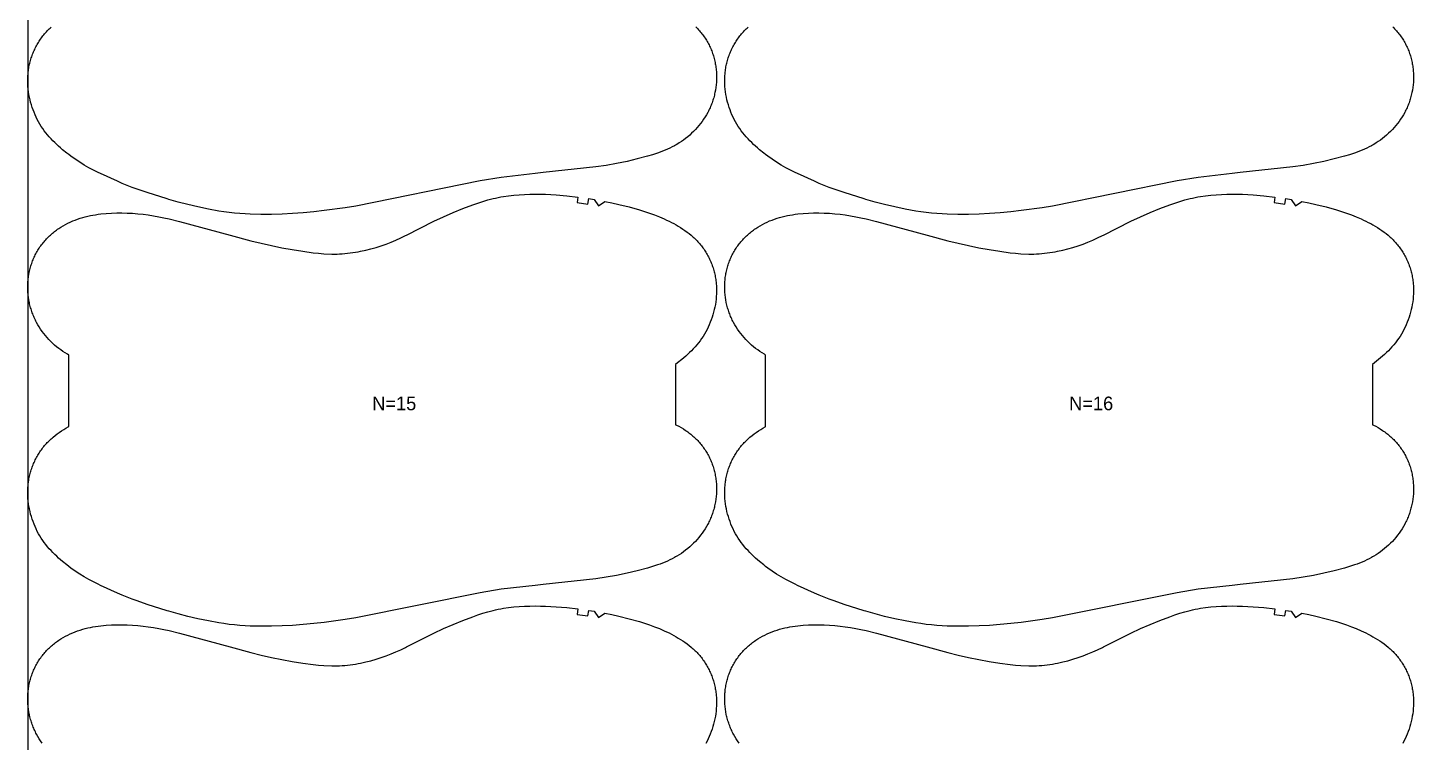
# Model space of a CAD drawing. Header units: inches. Extents: x 0 to 1785, y 0 to 1069.
# Drawn here: x 0 to 509, y 262 to 524 of the extents above; entities that cross this region are included whole.
import ezdxf

# ---------------------------------------------------------------- set-up
doc = ezdxf.new("R2010")
doc.units = ezdxf.units.IN

msp = doc.modelspace()

# ---------------------------------------------------------------- linework, layer by layer
at = {"layer": '1'}
for points in [[(0.5, 0), (1785.3947, 0), (1785.3947, 1068.9509), (0.5, 1068.9509), (0.5, 0)], [(108.9878, 441.1074), (111.8933, 440.9882), (112.8624, 440.9846), (113.8315, 441.0011), (114.8002, 441.0375), (115.7682, 441.0936), (116.735, 441.1689), (117.7003, 441.2631), (118.6636, 441.3757), (119.6247, 441.5066), (120.5831, 441.6551), (121.5385, 441.8211), (122.4906, 442.0039), (124.385, 442.4185), (126.2651, 442.8948), (128.13, 443.429), (129.9785, 444.0178), (131.8087, 444.661), (133.6183, 445.3587), (135.4051, 446.1114), (137.1682, 446.917), (138.9123, 447.7644), (139.2795, 447.9509), (149.2879, 453.0361), (152.8118, 454.6568), (156.3784, 456.1827), (159.9761, 457.6317), (163.6071, 458.9973), (165.4371, 459.6431), (167.2793, 460.2521), (169.1359, 460.8115), (170.0703, 461.0687), (171.0092, 461.3086), (171.9528, 461.5301), (172.9007, 461.7333), (173.8525, 461.9187), (174.8077, 462.0868), (176.7267, 462.3727), (178.6541, 462.595), (180.5866, 462.758), (182.5228, 462.8674), (184.4613, 462.9296), (186.401, 462.9509), (188.3407, 462.9365), (190.2796, 462.8866), (192.2171, 462.8008), (194.1523, 462.6783), (198.0148, 462.3288), (202.1341, 461.8421), (201.88, 459.8583), (205.804, 459.3193), (206.0969, 461.2978), (208.0734, 460.9927), (209.699, 458.6909), (212.0126, 460.2991), (214.5846, 459.7793), (217.1455, 459.2074), (220.9079, 458.2654), (224.6389, 457.2037), (226.4909, 456.6254), (228.3305, 456.0098), (230.1544, 455.3508), (231.9591, 454.6421), (233.741, 453.878), (234.6221, 453.4737), (235.4959, 453.0537), (236.3618, 452.6175), (237.2193, 452.1646), (238.0677, 451.6944), (238.9066, 451.2063), (239.7352, 450.6996), (240.5516, 450.1735), (241.3541, 449.6269), (242.1406, 449.0586), (242.9092, 448.4677), (243.6579, 447.8531), (244.0241, 447.5366), (244.3847, 447.2137), (244.7394, 446.8844), (245.0878, 446.5485), (245.4299, 446.2059), (245.7654, 445.8567), (246.0943, 445.5012), (246.4165, 445.1394), (246.732, 444.7715), (247.0405, 444.3977), (247.3421, 444.018), (247.6366, 443.6328), (247.924, 443.2421), (248.2042, 442.8461), (248.477, 442.4449), (248.7424, 442.0387), (249.0003, 441.6277), (249.2506, 441.212), (249.4932, 440.7917), (249.7281, 440.3671), (249.9551, 439.9383), (250.1742, 439.5054), (250.3853, 439.0686), (250.5883, 438.628), (250.7833, 438.1838), (250.97, 437.7362), (251.1485, 437.2852), (251.3187, 436.8311), (251.4805, 436.374), (251.6339, 435.9141), (251.7788, 435.4515), (251.9151, 434.9863), (252.0427, 434.5187), (252.1617, 434.0489), (252.2719, 433.577), (252.3733, 433.1032), (252.4658, 432.6276), (252.5494, 432.1503), (252.6244, 431.6716), (252.6906, 431.1916), (252.7483, 430.7104), (252.7974, 430.2282), (252.8703, 429.2613), (252.9099, 428.2923), (252.9167, 427.3222), (252.8915, 426.3524), (252.8346, 425.3841), (252.7467, 424.4184), (252.6282, 423.4561), (252.4796, 422.4981), (252.3013, 421.5451), (252.0938, 420.5978), (251.8575, 419.6571), (251.5929, 418.7237), (251.3004, 417.7984), (250.9803, 416.8819), (250.6328, 415.9755), (250.2578, 415.0802), (249.8553, 414.1974), (249.4253, 413.3281), (248.9677, 412.4736), (248.4825, 411.635), (247.9697, 410.8136), (247.4296, 410.0102), (246.8636, 409.2247), (246.2734, 408.4567), (245.6606, 407.7057), (245.0271, 406.9715), (244.3744, 406.2535), (243.7043, 405.5513), (243.0185, 404.8646), (242.3186, 404.1929), (241.6054, 403.5358), (240.8796, 402.8926), (240.142, 402.263), (238.6344, 401.0423), (237.9167, 400.498), (237.9167, 378.4287), (238.2142, 378.2874), (239.0759, 377.8432), (239.9229, 377.3705), (240.7536, 376.8696), (241.5668, 376.3405), (241.9664, 376.0656), (242.3611, 375.7837), (242.7507, 375.4949), (243.1351, 375.1993), (243.514, 374.8968), (243.8873, 374.5875), (244.2548, 374.2714), (244.6164, 373.9486), (244.9718, 373.619), (245.321, 373.2828), (245.6637, 372.9399), (245.9998, 372.5904), (246.3292, 372.2346), (246.6517, 371.8726), (246.9673, 371.5044), (247.2758, 371.1302), (247.5771, 370.7502), (247.871, 370.3646), (248.1575, 369.9733), (248.4364, 369.5767), (248.7076, 369.1747), (248.9709, 368.7677), (249.2263, 368.3556), (249.4737, 367.9386), (249.7128, 367.5169), (249.9436, 367.0907), (250.1659, 366.66), (250.3798, 366.225), (250.5852, 365.7859), (250.782, 365.3429), (250.9703, 364.8962), (251.15, 364.446), (251.3212, 363.9923), (251.4837, 363.5355), (251.6375, 363.0756), (251.7827, 362.613), (251.9192, 362.1476), (252.047, 361.6798), (252.1661, 361.2097), (252.2764, 360.7375), (252.3779, 360.2633), (252.4706, 359.7874), (252.5544, 359.3099), (252.6295, 358.831), (252.6958, 358.3508), (252.7533, 357.8695), (252.8021, 357.3872), (252.8423, 356.9041), (252.8738, 356.4203), (252.8967, 355.9359), (252.911, 355.4513), (252.9167, 354.9664), (252.914, 354.4814), (252.9027, 353.9965), (252.8549, 353.0276), (252.7734, 352.0608), (252.6586, 351.0974), (252.5105, 350.1386), (252.3292, 349.1856), (252.2261, 348.7117), (252.1147, 348.2398), (251.995, 347.7699), (251.8671, 347.3023), (251.7308, 346.8371), (251.5863, 346.3744), (251.4336, 345.9145), (251.2726, 345.4574), (251.1033, 345.0034), (250.9258, 344.5525), (250.7401, 344.105), (250.5463, 343.6609), (250.3445, 343.2204), (250.1349, 342.7835), (249.9175, 342.3503), (249.6926, 341.9209), (249.2205, 341.074), (248.7195, 340.2434), (248.1909, 339.43), (247.6355, 338.6344), (247.0544, 337.8575), (246.4487, 337.0999), (245.8191, 336.3623), (245.1663, 335.6452), (244.4912, 334.9492), (243.7945, 334.2748), (243.0768, 333.6227), (242.3391, 332.9933), (241.5821, 332.3872), (240.8064, 331.8049), (240.0132, 331.2468), (239.2033, 330.713), (238.3777, 330.2037), (237.9167, 329.9378), (237.5375, 329.7191), (236.6835, 329.2595), (235.8167, 328.825), (234.9382, 328.416), (234.0489, 328.032), (233.15, 327.6713), (232.2426, 327.3316), (231.3279, 327.0104), (229.4811, 326.4144), (227.6189, 325.8647), (223.8728, 324.8542), (220.1012, 323.9526), (216.3037, 323.1607), (212.4833, 322.4887), (208.644, 321.9393), (189.3636, 319.8304), (186.4449, 319.5), (173.9468, 318.0852), (166.2922, 316.8248), (120.6705, 307.5886), (116.8432, 306.9585), (109.1576, 305.8988), (105.303, 305.4648), (101.44, 305.1137), (97.5704, 304.8433), (93.6965, 304.6489), (89.8191, 304.5317), (85.9397, 304.5), (82.0619, 304.5844), (80.125, 304.6809), (78.1904, 304.8162), (76.2591, 304.9913), (74.3319, 305.2069), (72.4096, 305.463), (70.4925, 305.7572), (66.6749, 306.4464), (62.88, 307.2495), (59.1068, 308.149), (55.6466, 309.0514), (52.2046, 310.0201), (51.6229, 310.1908), (44.2231, 312.5204), (40.5524, 313.7785), (38.7315, 314.4457), (36.9251, 315.149), (35.1355, 315.893), (33.359, 316.6695), (27.1866, 319.5), (26.3034, 319.905), (24.5627, 320.7594), (22.848, 321.6618), (22.0031, 322.1358), (21.1669, 322.6254), (19.5204, 323.6486), (17.9077, 324.7263), (16.3282, 325.8533), (15.5, 326.4815), (14.7823, 327.0258), (13.2747, 328.2465), (12.5372, 328.8761), (11.8114, 329.5193), (11.0982, 330.1764), (10.3982, 330.8481), (9.7124, 331.5348), (9.0423, 332.237), (8.3897, 332.955), (7.7561, 333.6892), (7.1434, 334.4402), (6.5531, 335.2082), (5.9871, 335.9937), (5.447, 336.7971), (4.9343, 337.6185), (4.4491, 338.4571), (3.9915, 339.3116), (3.5614, 340.1809), (3.1589, 341.0637), (2.7839, 341.959), (2.4364, 342.8654), (2.1164, 343.7819), (1.8238, 344.7072), (1.5592, 345.6406), (1.3229, 346.5813), (1.1154, 347.5286), (0.9371, 348.4816), (0.7885, 349.4396), (0.6701, 350.4019), (0.5821, 351.3676), (0.5253, 352.3359), (0.5, 353.3057), (0.5069, 354.2758), (0.5465, 355.2448), (0.6194, 356.2117), (0.6685, 356.6939), (0.7261, 357.1751), (0.7924, 357.6551), (0.8673, 358.1338), (0.951, 358.6111), (1.0435, 359.0867), (1.1449, 359.5605), (1.2551, 360.0324), (1.374, 360.5022), (1.5017, 360.9698), (1.638, 361.435), (1.7828, 361.8976), (1.9362, 362.3575), (2.098, 362.8146), (2.2682, 363.2687), (2.4467, 363.7197), (2.6335, 364.1673), (2.8284, 364.6115), (3.0314, 365.0521), (3.2425, 365.4889), (3.4616, 365.9218), (3.6886, 366.3506), (3.9235, 366.7752), (4.1661, 367.1955), (4.4164, 367.6112), (4.6744, 368.0222), (4.9398, 368.4284), (5.2126, 368.8296), (5.4927, 369.2256), (5.7801, 369.6163), (6.0746, 370.0015), (6.3762, 370.3812), (6.6848, 370.755), (7.0002, 371.1229), (7.3224, 371.4847), (7.6513, 371.8402), (7.9869, 372.1894), (8.3289, 372.532), (8.6774, 372.8679), (9.032, 373.1972), (9.3926, 373.5201), (9.7589, 373.8366), (10.5076, 374.4512), (11.2761, 375.0421), (12.0626, 375.6104), (12.8651, 376.157), (13.6816, 376.6831), (14.5101, 377.1898), (15.349, 377.6779), (15.5, 377.7615), (15.5, 403.9543), (15.039, 404.2202), (14.2134, 404.7295), (13.4035, 405.2633), (12.6103, 405.8214), (11.8347, 406.4037), (11.0776, 407.0098), (10.3399, 407.6392), (9.6223, 408.2913), (8.9255, 408.9657), (8.2504, 409.6617), (7.5977, 410.3788), (6.968, 411.1164), (6.3623, 411.874), (5.7812, 412.6509), (5.2259, 413.4465), (4.6972, 414.2599), (4.1963, 415.0905), (3.7242, 415.9374), (3.4992, 416.3668), (3.2819, 416.8), (3.0722, 417.2369), (2.8704, 417.6774), (2.6766, 418.1215), (2.4909, 418.569), (2.3134, 419.0199), (2.1442, 419.4739), (1.9831, 419.931), (1.8304, 420.3909), (1.6859, 420.8536), (1.5497, 421.3188), (1.4217, 421.7864), (1.302, 422.2563), (1.1906, 422.7282), (1.0875, 423.2021), (0.9062, 424.1551), (0.7581, 425.1139), (0.6433, 426.0773), (0.5619, 427.0441), (0.514, 428.013), (0.5028, 428.4979), (0.5, 428.9829), (0.5058, 429.4678), (0.5201, 429.9524), (0.543, 430.4368), (0.5745, 430.9206), (0.6146, 431.4037), (0.6634, 431.886), (0.721, 432.3673), (0.7873, 432.8475), (0.8623, 433.3264), (0.9462, 433.8039), (1.0389, 434.2798), (1.1404, 434.754), (1.2507, 435.2262), (1.3697, 435.6963), (1.4975, 436.1641), (1.634, 436.6295), (1.7792, 437.0921), (1.9331, 437.552), (2.0956, 438.0088), (2.2667, 438.4625), (2.4464, 438.9127), (2.6347, 439.3594), (2.8316, 439.8024), (3.037, 440.2415), (3.2508, 440.6765), (3.4732, 441.1072), (3.704, 441.5334), (3.9431, 441.9551), (4.1904, 442.3721), (4.4458, 442.7842), (4.7091, 443.1912), (4.9803, 443.5932), (5.2592, 443.9898), (5.5457, 444.3811), (5.8396, 444.7667), (6.1409, 445.1467), (6.4494, 445.5209), (6.765, 445.8891), (7.0875, 446.2511), (7.4169, 446.6069), (7.753, 446.9564), (8.0957, 447.2993), (8.4449, 447.6355), (8.8004, 447.9651), (9.1619, 448.2879), (9.5295, 448.604), (9.9028, 448.9133), (10.2817, 449.2158), (10.666, 449.5114), (11.0556, 449.8002), (11.4503, 450.0821), (11.8499, 450.357), (12.6631, 450.8861), (13.4939, 451.387), (14.3408, 451.8597), (15.2026, 452.3039), (16.0781, 452.72), (16.9662, 453.1083), (17.8659, 453.4693), (18.7761, 453.8032), (19.6957, 454.1106), (20.6236, 454.3917), (21.5589, 454.647), (22.5004, 454.877), (23.4474, 455.0828), (24.3993, 455.2656), (25.3555, 455.4267), (26.3153, 455.5674), (27.278, 455.6889), (29.2095, 455.8794), (31.1456, 456.0068), (33.0839, 456.0737), (35.023, 456.0815), (36.9613, 456.0314), (38.8973, 455.9252), (40.8301, 455.7667), (42.7589, 455.5603), (44.6829, 455.3103), (46.6012, 455.0203), (48.5128, 454.6903), (50.4167, 454.3196), (52.3116, 453.9075), (56.0753, 452.972), (74.6284, 447.9509), (82.2867, 445.8783), (86.0547, 444.9562), (89.8389, 444.1032), (93.6392, 443.3256), (97.4536, 442.6203), (101.2805, 441.9899), (105.1244, 441.469), (107.054, 441.2637), (108.9878, 441.1074)], [(364.4008, 441.1074), (367.3063, 440.9882), (368.2754, 440.9846), (369.2445, 441.0011), (370.2132, 441.0375), (371.1812, 441.0936), (372.148, 441.1689), (373.1133, 441.2631), (374.0766, 441.3757), (375.0377, 441.5066), (375.9961, 441.6551), (376.9515, 441.8211), (377.9036, 442.0039), (379.798, 442.4185), (381.6781, 442.8948), (383.543, 443.429), (385.3915, 444.0178), (387.2217, 444.661), (389.0313, 445.3587), (390.8181, 446.1114), (392.5812, 446.917), (394.3253, 447.7644), (394.6925, 447.9509), (404.7009, 453.0361), (408.2248, 454.6568), (411.7914, 456.1827), (415.3891, 457.6317), (419.0201, 458.9973), (420.8501, 459.6431), (422.6923, 460.2521), (424.5489, 460.8115), (425.4833, 461.0687), (426.4222, 461.3086), (427.3658, 461.5301), (428.3137, 461.7333), (429.2655, 461.9187), (430.2207, 462.0868), (432.1397, 462.3727), (434.0671, 462.595), (435.9996, 462.758), (437.9358, 462.8674), (439.8743, 462.9296), (441.814, 462.9509), (443.7537, 462.9365), (445.6926, 462.8866), (447.6301, 462.8008), (449.5653, 462.6783), (453.4278, 462.3288), (457.5471, 461.8421), (457.293, 459.8583), (461.217, 459.3193), (461.5099, 461.2978), (463.4864, 460.9927), (465.112, 458.6909), (467.4256, 460.2991), (469.9976, 459.7793), (472.5585, 459.2074), (476.3209, 458.2654), (480.0519, 457.2037), (481.9039, 456.6254), (483.7435, 456.0098), (485.5674, 455.3508), (487.3721, 454.6421), (489.154, 453.878), (490.0351, 453.4737), (490.9089, 453.0537), (491.7748, 452.6175), (492.6323, 452.1646), (493.4807, 451.6944), (494.3196, 451.2063), (495.1482, 450.6996), (495.9646, 450.1735), (496.7671, 449.6269), (497.5536, 449.0586), (498.3222, 448.4677), (499.0709, 447.8531), (499.4371, 447.5366), (499.7977, 447.2137), (500.1524, 446.8844), (500.5008, 446.5485), (500.8429, 446.2059), (501.1784, 445.8567), (501.5073, 445.5012), (501.8295, 445.1394), (502.145, 444.7715), (502.4535, 444.3977), (502.7551, 444.018), (503.0496, 443.6328), (503.337, 443.2421), (503.6172, 442.8461), (503.89, 442.4449), (504.1554, 442.0387), (504.4133, 441.6277), (504.6636, 441.212), (504.9062, 440.7917), (505.1411, 440.3671), (505.3681, 439.9383), (505.5872, 439.5054), (505.7983, 439.0686), (506.0013, 438.628), (506.1963, 438.1838), (506.383, 437.7362), (506.5615, 437.2852), (506.7317, 436.8311), (506.8935, 436.374), (507.0469, 435.9141), (507.1918, 435.4515), (507.3281, 434.9863), (507.4557, 434.5187), (507.5747, 434.0489), (507.6849, 433.577), (507.7863, 433.1032), (507.8788, 432.6276), (507.9624, 432.1503), (508.0374, 431.6716), (508.1036, 431.1916), (508.1613, 430.7104), (508.2104, 430.2282), (508.2833, 429.2613), (508.3229, 428.2923), (508.3297, 427.3222), (508.3045, 426.3524), (508.2476, 425.3841), (508.1597, 424.4184), (508.0412, 423.4561), (507.8926, 422.4981), (507.7143, 421.5451), (507.5068, 420.5978), (507.2705, 419.6571), (507.0059, 418.7237), (506.7134, 417.7984), (506.3933, 416.8819), (506.0458, 415.9755), (505.6708, 415.0802), (505.2683, 414.1974), (504.8383, 413.3281), (504.3807, 412.4736), (503.8955, 411.635), (503.3827, 410.8136), (502.8426, 410.0102), (502.2766, 409.2247), (501.6864, 408.4567), (501.0736, 407.7057), (500.4401, 406.9715), (499.7874, 406.2535), (499.1173, 405.5513), (498.4315, 404.8646), (497.7316, 404.1929), (497.0184, 403.5358), (496.2926, 402.8926), (495.555, 402.263), (494.0474, 401.0423), (493.3297, 400.498), (493.3297, 378.4287), (493.6272, 378.2874), (494.4889, 377.8432), (495.3359, 377.3705), (496.1666, 376.8696), (496.9798, 376.3405), (497.3794, 376.0656), (497.7741, 375.7837), (498.1637, 375.4949), (498.5481, 375.1993), (498.927, 374.8968), (499.3003, 374.5875), (499.6678, 374.2714), (500.0294, 373.9486), (500.3848, 373.619), (500.734, 373.2828), (501.0767, 372.9399), (501.4128, 372.5904), (501.7422, 372.2346), (502.0647, 371.8726), (502.3803, 371.5044), (502.6888, 371.1302), (502.9901, 370.7502), (503.284, 370.3646), (503.5705, 369.9733), (503.8494, 369.5767), (504.1206, 369.1747), (504.3839, 368.7677), (504.6393, 368.3556), (504.8867, 367.9386), (505.1258, 367.5169), (505.3566, 367.0907), (505.5789, 366.66), (505.7928, 366.225), (505.9982, 365.7859), (506.195, 365.3429), (506.3833, 364.8962), (506.563, 364.446), (506.7342, 363.9923), (506.8967, 363.5355), (507.0505, 363.0756), (507.1957, 362.613), (507.3322, 362.1476), (507.46, 361.6798), (507.5791, 361.2097), (507.6894, 360.7375), (507.7909, 360.2633), (507.8836, 359.7874), (507.9674, 359.3099), (508.0425, 358.831), (508.1088, 358.3508), (508.1663, 357.8695), (508.2151, 357.3872), (508.2553, 356.9041), (508.2868, 356.4203), (508.3097, 355.9359), (508.324, 355.4513), (508.3297, 354.9664), (508.327, 354.4814), (508.3157, 353.9965), (508.2679, 353.0276), (508.1864, 352.0608), (508.0716, 351.0974), (507.9235, 350.1386), (507.7422, 349.1856), (507.6391, 348.7117), (507.5277, 348.2398), (507.408, 347.7699), (507.2801, 347.3023), (507.1438, 346.8371), (506.9993, 346.3744), (506.8466, 345.9145), (506.6856, 345.4574), (506.5163, 345.0034), (506.3388, 344.5525), (506.1531, 344.105), (505.9593, 343.6609), (505.7575, 343.2204), (505.5479, 342.7835), (505.3305, 342.3503), (505.1056, 341.9209), (504.6335, 341.074), (504.1325, 340.2434), (503.6039, 339.43), (503.0485, 338.6344), (502.4674, 337.8575), (501.8617, 337.0999), (501.2321, 336.3623), (500.5793, 335.6452), (499.9042, 334.9492), (499.2075, 334.2748), (498.4898, 333.6227), (497.7521, 332.9933), (496.9951, 332.3872), (496.2194, 331.8049), (495.4262, 331.2468), (494.6163, 330.713), (493.7907, 330.2037), (493.3297, 329.9378), (492.9505, 329.7191), (492.0965, 329.2595), (491.2297, 328.825), (490.3512, 328.416), (489.4619, 328.032), (488.563, 327.6713), (487.6556, 327.3316), (486.7409, 327.0104), (484.8941, 326.4144), (483.0319, 325.8647), (479.2858, 324.8542), (475.5142, 323.9526), (471.7167, 323.1607), (467.8963, 322.4887), (464.057, 321.9393), (444.7766, 319.8304), (441.8579, 319.5), (429.3598, 318.0852), (421.7052, 316.8248), (376.0835, 307.5886), (372.2562, 306.9585), (364.5706, 305.8988), (360.716, 305.4648), (356.853, 305.1137), (352.9834, 304.8433), (349.1095, 304.6489), (345.2321, 304.5317), (341.3527, 304.5), (337.4749, 304.5844), (335.538, 304.6809), (333.6034, 304.8162), (331.6721, 304.9913), (329.7449, 305.2069), (327.8226, 305.463), (325.9055, 305.7572), (322.0879, 306.4464), (318.293, 307.2495), (314.5198, 308.149), (311.0596, 309.0514), (307.6176, 310.0201), (307.0359, 310.1908), (299.6361, 312.5204), (295.9654, 313.7785), (294.1445, 314.4457), (292.3381, 315.149), (290.5485, 315.893), (288.772, 316.6695), (282.5996, 319.5), (281.7164, 319.905), (279.9757, 320.7594), (278.261, 321.6618), (277.4161, 322.1358), (276.5799, 322.6254), (274.9334, 323.6486), (273.3207, 324.7263), (271.7412, 325.8533), (270.913, 326.4815), (270.1953, 327.0258), (268.6877, 328.2465), (267.9502, 328.8761), (267.2244, 329.5193), (266.5112, 330.1764), (265.8112, 330.8481), (265.1254, 331.5348), (264.4553, 332.237), (263.8027, 332.955), (263.1691, 333.6892), (262.5564, 334.4402), (261.9661, 335.2082), (261.4001, 335.9937), (260.86, 336.7971), (260.3473, 337.6185), (259.8621, 338.4571), (259.4045, 339.3116), (258.9744, 340.1809), (258.5719, 341.0637), (258.1969, 341.959), (257.8494, 342.8654), (257.5294, 343.7819), (257.2368, 344.7072), (256.9722, 345.6406), (256.7359, 346.5813), (256.5284, 347.5286), (256.3501, 348.4816), (256.2015, 349.4396), (256.0831, 350.4019), (255.9951, 351.3676), (255.9383, 352.3359), (255.913, 353.3057), (255.9199, 354.2758), (255.9595, 355.2448), (256.0324, 356.2117), (256.0815, 356.6939), (256.1391, 357.1751), (256.2054, 357.6551), (256.2803, 358.1338), (256.364, 358.6111), (256.4565, 359.0867), (256.5579, 359.5605), (256.6681, 360.0324), (256.787, 360.5022), (256.9147, 360.9698), (257.051, 361.435), (257.1958, 361.8976), (257.3492, 362.3575), (257.511, 362.8146), (257.6812, 363.2687), (257.8597, 363.7197), (258.0465, 364.1673), (258.2414, 364.6115), (258.4444, 365.0521), (258.6555, 365.4889), (258.8746, 365.9218), (259.1016, 366.3506), (259.3365, 366.7752), (259.5791, 367.1955), (259.8294, 367.6112), (260.0874, 368.0222), (260.3528, 368.4284), (260.6256, 368.8296), (260.9057, 369.2256), (261.1931, 369.6163), (261.4876, 370.0015), (261.7892, 370.3812), (262.0978, 370.755), (262.4132, 371.1229), (262.7354, 371.4847), (263.0643, 371.8402), (263.3999, 372.1894), (263.7419, 372.532), (264.0904, 372.8679), (264.445, 373.1972), (264.8056, 373.5201), (265.1719, 373.8366), (265.9206, 374.4512), (266.6891, 375.0421), (267.4756, 375.6104), (268.2781, 376.157), (269.0946, 376.6831), (269.9231, 377.1898), (270.762, 377.6779), (270.913, 377.7615), (270.913, 403.9543), (270.452, 404.2202), (269.6264, 404.7295), (268.8165, 405.2633), (268.0233, 405.8214), (267.2477, 406.4037), (266.4906, 407.0098), (265.7529, 407.6392), (265.0353, 408.2913), (264.3385, 408.9657), (263.6634, 409.6617), (263.0107, 410.3788), (262.381, 411.1164), (261.7753, 411.874), (261.1942, 412.6509), (260.6389, 413.4465), (260.1102, 414.2599), (259.6093, 415.0905), (259.1372, 415.9374), (258.9122, 416.3668), (258.6949, 416.8), (258.4852, 417.2369), (258.2834, 417.6774), (258.0896, 418.1215), (257.9039, 418.569), (257.7264, 419.0199), (257.5572, 419.4739), (257.3961, 419.931), (257.2434, 420.3909), (257.0989, 420.8536), (256.9627, 421.3188), (256.8347, 421.7864), (256.715, 422.2563), (256.6036, 422.7282), (256.5005, 423.2021), (256.3192, 424.1551), (256.1711, 425.1139), (256.0563, 426.0773), (255.9749, 427.0441), (255.927, 428.013), (255.9158, 428.4979), (255.913, 428.9829), (255.9188, 429.4678), (255.9331, 429.9524), (255.956, 430.4368), (255.9875, 430.9206), (256.0276, 431.4037), (256.0764, 431.886), (256.134, 432.3673), (256.2003, 432.8475), (256.2753, 433.3264), (256.3592, 433.8039), (256.4519, 434.2798), (256.5534, 434.754), (256.6637, 435.2262), (256.7827, 435.6963), (256.9105, 436.1641), (257.047, 436.6295), (257.1922, 437.0921), (257.3461, 437.552), (257.5086, 438.0088), (257.6797, 438.4625), (257.8594, 438.9127), (258.0477, 439.3594), (258.2446, 439.8024), (258.45, 440.2415), (258.6638, 440.6765), (258.8862, 441.1072), (259.117, 441.5334), (259.3561, 441.9551), (259.6034, 442.3721), (259.8588, 442.7842), (260.1221, 443.1912), (260.3933, 443.5932), (260.6722, 443.9898), (260.9587, 444.3811), (261.2526, 444.7667), (261.5539, 445.1467), (261.8624, 445.5209), (262.178, 445.8891), (262.5005, 446.2511), (262.8299, 446.6069), (263.166, 446.9564), (263.5087, 447.2993), (263.8579, 447.6355), (264.2134, 447.9651), (264.5749, 448.2879), (264.9425, 448.604), (265.3158, 448.9133), (265.6947, 449.2158), (266.079, 449.5114), (266.4686, 449.8002), (266.8633, 450.0821), (267.2629, 450.357), (268.0761, 450.8861), (268.9069, 451.387), (269.7538, 451.8597), (270.6156, 452.3039), (271.4911, 452.72), (272.3792, 453.1083), (273.2789, 453.4693), (274.1891, 453.8032), (275.1087, 454.1106), (276.0366, 454.3917), (276.9719, 454.647), (277.9134, 454.877), (278.8604, 455.0828), (279.8123, 455.2656), (280.7685, 455.4267), (281.7283, 455.5674), (282.691, 455.6889), (284.6225, 455.8794), (286.5586, 456.0068), (288.4969, 456.0737), (290.436, 456.0815), (292.3743, 456.0314), (294.3103, 455.9252), (296.2431, 455.7667), (298.1719, 455.5603), (300.0959, 455.3103), (302.0142, 455.0203), (303.9258, 454.6903), (305.8297, 454.3196), (307.7246, 453.9075), (311.4883, 452.972), (330.0414, 447.9509), (337.6997, 445.8783), (341.4677, 444.9562), (345.2519, 444.1032), (349.0522, 443.3256), (352.8666, 442.6203), (356.6935, 441.9899), (360.5374, 441.469), (362.467, 441.2637), (364.4008, 441.1074)]]:
    msp.add_lwpolyline(points, close=True, dxfattribs=at)
for points in [[(245.321, 524.2828), (245.6637, 523.9399), (245.9998, 523.5904), (246.3292, 523.2346), (246.6517, 522.8726), (246.9673, 522.5044), (247.2758, 522.1302), (247.5771, 521.7502), (247.871, 521.3646), (248.1575, 520.9733), (248.4364, 520.5767), (248.7076, 520.1747), (248.9709, 519.7677), (249.2263, 519.3556), (249.4737, 518.9386), (249.7128, 518.5169), (249.9436, 518.0907), (250.1659, 517.66), (250.3798, 517.225), (250.5852, 516.7859), (250.782, 516.3429), (250.9703, 515.8962), (251.15, 515.446), (251.3212, 514.9923), (251.4837, 514.5355), (251.6375, 514.0756), (251.7827, 513.613), (251.9192, 513.1476), (252.047, 512.6798), (252.1661, 512.2097), (252.2764, 511.7375), (252.3779, 511.2633), (252.4706, 510.7874), (252.5544, 510.3099), (252.6295, 509.831), (252.6958, 509.3508), (252.7533, 508.8695), (252.8021, 508.3872), (252.8423, 507.9041), (252.8738, 507.4203), (252.8967, 506.9359), (252.911, 506.4513), (252.9167, 505.9664), (252.914, 505.4814), (252.9027, 504.9965), (252.8549, 504.0276), (252.7734, 503.0608), (252.6586, 502.0974), (252.5105, 501.1386), (252.3292, 500.1856), (252.2261, 499.7117), (252.1147, 499.2398), (251.995, 498.7699), (251.8671, 498.3023), (251.7308, 497.8371), (251.5863, 497.3744), (251.4336, 496.9145), (251.2726, 496.4574), (251.1033, 496.0034), (250.9258, 495.5525), (250.7401, 495.105), (250.5463, 494.6609), (250.3445, 494.2204), (250.1349, 493.7835), (249.9175, 493.3503), (249.6926, 492.9209), (249.2205, 492.074), (248.7195, 491.2434), (248.1909, 490.43), (247.6355, 489.6344), (247.0544, 488.8575), (246.4487, 488.0999), (245.8191, 487.3623), (245.1663, 486.6452), (244.4912, 485.9492), (243.7945, 485.2748), (243.0768, 484.6227), (242.3391, 483.9933), (241.5821, 483.3872), (240.8064, 482.8049), (240.0132, 482.2468), (239.2033, 481.713), (238.3777, 481.2037), (237.9167, 480.9378), (237.5375, 480.7191), (236.6835, 480.2595), (235.8167, 479.825), (234.9382, 479.416), (234.0489, 479.032), (233.15, 478.6713), (232.2426, 478.3316), (231.3279, 478.0104), (229.4811, 477.4144), (227.6189, 476.8647), (223.8728, 475.8542), (220.1012, 474.9526), (216.3037, 474.1607), (212.4833, 473.4887), (208.644, 472.9393), (189.3636, 470.8304), (186.4449, 470.5), (173.9468, 469.0852), (166.2922, 467.8248), (120.6705, 458.5886), (116.8432, 457.9585), (109.1576, 456.8988), (105.303, 456.4648), (101.44, 456.1137), (97.5704, 455.8433), (93.6965, 455.6489), (89.8191, 455.5317), (85.9397, 455.5), (82.0619, 455.5844), (80.125, 455.6809), (78.1904, 455.8162), (76.2591, 455.9913), (74.3319, 456.2069), (72.4096, 456.463), (70.4925, 456.7572), (66.6749, 457.4464), (62.88, 458.2495), (59.1068, 459.149), (55.6466, 460.0514), (52.2046, 461.0201), (51.6229, 461.1908), (44.2231, 463.5204), (40.5524, 464.7785), (38.7315, 465.4457), (36.9251, 466.149), (35.1355, 466.893), (33.359, 467.6695), (27.1866, 470.5), (26.3034, 470.905), (24.5627, 471.7594), (22.848, 472.6618), (22.0031, 473.1358), (21.1669, 473.6254), (19.5204, 474.6486), (17.9077, 475.7263), (16.3282, 476.8533), (15.5, 477.4815), (14.7823, 478.0258), (13.2747, 479.2465), (12.5372, 479.8761), (11.8114, 480.5193), (11.0982, 481.1764), (10.3982, 481.8481), (9.7124, 482.5348), (9.0423, 483.237), (8.3897, 483.955), (7.7561, 484.6892), (7.1434, 485.4402), (6.5531, 486.2082), (5.9871, 486.9937), (5.447, 487.7971), (4.9343, 488.6185), (4.4491, 489.4571), (3.9915, 490.3116), (3.5614, 491.1809), (3.1589, 492.0637), (2.7839, 492.959), (2.4364, 493.8654), (2.1164, 494.7819), (1.8238, 495.7072), (1.5592, 496.6406), (1.3229, 497.5813), (1.1154, 498.5286), (0.9371, 499.4816), (0.7885, 500.4396), (0.6701, 501.4019), (0.5821, 502.3676), (0.5253, 503.3359), (0.5, 504.3057), (0.5069, 505.2758), (0.5465, 506.2448), (0.6194, 507.2117), (0.6685, 507.6939), (0.7261, 508.1751), (0.7924, 508.6551), (0.8673, 509.1338), (0.951, 509.6111), (1.0435, 510.0867), (1.1449, 510.5605), (1.2551, 511.0324), (1.374, 511.5022), (1.5017, 511.9698), (1.638, 512.435), (1.7828, 512.8976), (1.9362, 513.3575), (2.098, 513.8146), (2.2682, 514.2687), (2.4467, 514.7197), (2.6335, 515.1673), (2.8284, 515.6115), (3.0314, 516.0521), (3.2425, 516.4889), (3.4616, 516.9218), (3.6886, 517.3506), (3.9235, 517.7752), (4.1661, 518.1955), (4.4164, 518.6112), (4.6744, 519.0222), (4.9398, 519.4284), (5.2126, 519.8296), (5.4927, 520.2256), (5.7801, 520.6163), (6.0746, 521.0015), (6.3762, 521.3812), (6.6848, 521.755), (7.0002, 522.1229), (7.3224, 522.4847), (7.6513, 522.8402), (7.9869, 523.1894), (8.3289, 523.532), (8.6774, 523.8679), (9.032, 524.1972)], [(500.734, 524.2828), (501.0767, 523.9399), (501.4128, 523.5904), (501.7422, 523.2346), (502.0647, 522.8726), (502.3803, 522.5044), (502.6888, 522.1302), (502.9901, 521.7502), (503.284, 521.3646), (503.5705, 520.9733), (503.8494, 520.5767), (504.1206, 520.1747), (504.3839, 519.7677), (504.6393, 519.3556), (504.8867, 518.9386), (505.1258, 518.5169), (505.3566, 518.0907), (505.5789, 517.66), (505.7928, 517.225), (505.9982, 516.7859), (506.195, 516.3429), (506.3833, 515.8962), (506.563, 515.446), (506.7342, 514.9923), (506.8967, 514.5355), (507.0505, 514.0756), (507.1957, 513.613), (507.3322, 513.1476), (507.46, 512.6798), (507.5791, 512.2097), (507.6894, 511.7375), (507.7909, 511.2633), (507.8836, 510.7874), (507.9674, 510.3099), (508.0425, 509.831), (508.1088, 509.3508), (508.1663, 508.8695), (508.2151, 508.3872), (508.2553, 507.9041), (508.2868, 507.4203), (508.3097, 506.9359), (508.324, 506.4513), (508.3297, 505.9664), (508.327, 505.4814), (508.3157, 504.9965), (508.2679, 504.0276), (508.1864, 503.0608), (508.0716, 502.0974), (507.9235, 501.1386), (507.7422, 500.1856), (507.6391, 499.7117), (507.5277, 499.2398), (507.408, 498.7699), (507.2801, 498.3023), (507.1438, 497.8371), (506.9993, 497.3744), (506.8466, 496.9145), (506.6856, 496.4574), (506.5163, 496.0034), (506.3388, 495.5525), (506.1531, 495.105), (505.9593, 494.6609), (505.7575, 494.2204), (505.5479, 493.7835), (505.3305, 493.3503), (505.1056, 492.9209), (504.6335, 492.074), (504.1325, 491.2434), (503.6039, 490.43), (503.0485, 489.6344), (502.4674, 488.8575), (501.8617, 488.0999), (501.2321, 487.3623), (500.5793, 486.6452), (499.9042, 485.9492), (499.2075, 485.2748), (498.4898, 484.6227), (497.7521, 483.9933), (496.9951, 483.3872), (496.2194, 482.8049), (495.4262, 482.2468), (494.6163, 481.713), (493.7907, 481.2037), (493.3297, 480.9378), (492.9505, 480.7191), (492.0965, 480.2595), (491.2297, 479.825), (490.3512, 479.416), (489.4619, 479.032), (488.563, 478.6713), (487.6556, 478.3316), (486.7409, 478.0104), (484.8941, 477.4144), (483.0319, 476.8647), (479.2858, 475.8542), (475.5142, 474.9526), (471.7167, 474.1607), (467.8963, 473.4887), (464.057, 472.9393), (444.7766, 470.8304), (441.8579, 470.5), (429.3598, 469.0852), (421.7052, 467.8248), (376.0835, 458.5886), (372.2562, 457.9585), (364.5706, 456.8988), (360.716, 456.4648), (356.853, 456.1137), (352.9834, 455.8433), (349.1095, 455.6489), (345.2321, 455.5317), (341.3527, 455.5), (337.4749, 455.5844), (335.538, 455.6809), (333.6034, 455.8162), (331.6721, 455.9913), (329.7449, 456.2069), (327.8226, 456.463), (325.9055, 456.7572), (322.0879, 457.4464), (318.293, 458.2495), (314.5198, 459.149), (311.0596, 460.0514), (307.6176, 461.0201), (307.0359, 461.1908), (299.6361, 463.5204), (295.9654, 464.7785), (294.1445, 465.4457), (292.3381, 466.149), (290.5485, 466.893), (288.772, 467.6695), (282.5996, 470.5), (281.7164, 470.905), (279.9757, 471.7594), (278.261, 472.6618), (277.4161, 473.1358), (276.5799, 473.6254), (274.9334, 474.6486), (273.3207, 475.7263), (271.7412, 476.8533), (270.913, 477.4815), (270.1953, 478.0258), (268.6877, 479.2465), (267.9502, 479.8761), (267.2244, 480.5193), (266.5112, 481.1764), (265.8112, 481.8481), (265.1254, 482.5348), (264.4553, 483.237), (263.8027, 483.955), (263.1691, 484.6892), (262.5564, 485.4402), (261.9661, 486.2082), (261.4001, 486.9937), (260.86, 487.7971), (260.3473, 488.6185), (259.8621, 489.4571), (259.4045, 490.3116), (258.9744, 491.1809), (258.5719, 492.0637), (258.1969, 492.959), (257.8494, 493.8654), (257.5294, 494.7819), (257.2368, 495.7072), (256.9722, 496.6406), (256.7359, 497.5813), (256.5284, 498.5286), (256.3501, 499.4816), (256.2015, 500.4396), (256.0831, 501.4019), (255.9951, 502.3676), (255.9383, 503.3359), (255.913, 504.3057), (255.9199, 505.2758), (255.9595, 506.2448), (256.0324, 507.2117), (256.0815, 507.6939), (256.1391, 508.1751), (256.2054, 508.6551), (256.2803, 509.1338), (256.364, 509.6111), (256.4565, 510.0867), (256.5579, 510.5605), (256.6681, 511.0324), (256.787, 511.5022), (256.9147, 511.9698), (257.051, 512.435), (257.1958, 512.8976), (257.3492, 513.3575), (257.511, 513.8146), (257.6812, 514.2687), (257.8597, 514.7197), (258.0465, 515.1673), (258.2414, 515.6115), (258.4444, 516.0521), (258.6555, 516.4889), (258.8746, 516.9218), (259.1016, 517.3506), (259.3365, 517.7752), (259.5791, 518.1955), (259.8294, 518.6112), (260.0874, 519.0222), (260.3528, 519.4284), (260.6256, 519.8296), (260.9057, 520.2256), (261.1931, 520.6163), (261.4876, 521.0015), (261.7892, 521.3812), (262.0978, 521.755), (262.4132, 522.1229), (262.7354, 522.4847), (263.0643, 522.8402), (263.3999, 523.1894), (263.7419, 523.532), (264.0904, 523.8679), (264.445, 524.1972)], [(5.7812, 261.6509), (5.2259, 262.4465), (4.6972, 263.2599), (4.1963, 264.0905), (3.7242, 264.9374), (3.4992, 265.3668), (3.2819, 265.8), (3.0722, 266.2369), (2.8704, 266.6774), (2.6766, 267.1215), (2.4909, 267.569), (2.3134, 268.0199), (2.1442, 268.4739), (1.9831, 268.931), (1.8304, 269.3909), (1.6859, 269.8536), (1.5497, 270.3188), (1.4217, 270.7864), (1.302, 271.2563), (1.1906, 271.7282), (1.0875, 272.2021), (0.9062, 273.1551), (0.7581, 274.1139), (0.6433, 275.0773), (0.5619, 276.0441), (0.514, 277.013), (0.5028, 277.4979), (0.5, 277.9829), (0.5058, 278.4678), (0.5201, 278.9524), (0.543, 279.4368), (0.5745, 279.9206), (0.6146, 280.4037), (0.6634, 280.886), (0.721, 281.3673), (0.7873, 281.8475), (0.8623, 282.3264), (0.9462, 282.8039), (1.0389, 283.2798), (1.1404, 283.754), (1.2507, 284.2262), (1.3697, 284.6963), (1.4975, 285.1641), (1.634, 285.6295), (1.7792, 286.0921), (1.9331, 286.552), (2.0956, 287.0088), (2.2667, 287.4625), (2.4464, 287.9127), (2.6347, 288.3594), (2.8316, 288.8024), (3.037, 289.2415), (3.2508, 289.6765), (3.4732, 290.1072), (3.704, 290.5334), (3.9431, 290.9551), (4.1904, 291.3721), (4.4458, 291.7842), (4.7091, 292.1912), (4.9803, 292.5932), (5.2592, 292.9898), (5.5457, 293.3811), (5.8396, 293.7667), (6.1409, 294.1467), (6.4494, 294.5209), (6.765, 294.8891), (7.0875, 295.2511), (7.4169, 295.6069), (7.753, 295.9564), (8.0957, 296.2993), (8.4449, 296.6355), (8.8004, 296.9651), (9.1619, 297.2879), (9.5295, 297.604), (9.9028, 297.9133), (10.2817, 298.2158), (10.666, 298.5114), (11.0556, 298.8002), (11.4503, 299.0821), (11.8499, 299.357), (12.6631, 299.8861), (13.4939, 300.387), (14.3408, 300.8597), (15.2026, 301.3039), (16.0781, 301.72), (16.9662, 302.1083), (17.8659, 302.4693), (18.7761, 302.8032), (19.6957, 303.1106), (20.6236, 303.3917), (21.5589, 303.647), (22.5004, 303.877), (23.4474, 304.0828), (24.3993, 304.2656), (25.3555, 304.4267), (26.3153, 304.5674), (27.278, 304.6889), (29.2095, 304.8794), (31.1456, 305.0068), (33.0839, 305.0737), (35.023, 305.0815), (36.9613, 305.0314), (38.8973, 304.9252), (40.8301, 304.7667), (42.7589, 304.5603), (44.6829, 304.3103), (46.6012, 304.0203), (48.5128, 303.6903), (50.4167, 303.3196), (52.3116, 302.9075), (56.0753, 301.972), (74.6284, 296.9509), (82.2867, 294.8783), (86.0547, 293.9562), (89.8389, 293.1032), (93.6392, 292.3256), (97.4536, 291.6203), (101.2805, 290.9899), (105.1244, 290.469), (107.054, 290.2637), (108.9878, 290.1074), (108.9878, 290.1074), (111.8933, 289.9882), (112.8624, 289.9846), (113.8315, 290.0011), (114.8002, 290.0375), (115.7682, 290.0936), (116.735, 290.1689), (117.7003, 290.2631), (118.6636, 290.3757), (119.6247, 290.5066), (120.5831, 290.6551), (121.5385, 290.8211), (122.4906, 291.0039), (124.385, 291.4185), (126.2651, 291.8948), (128.13, 292.429), (129.9785, 293.0178), (131.8087, 293.661), (133.6183, 294.3587), (135.4051, 295.1114), (137.1682, 295.917), (138.9123, 296.7644), (139.2795, 296.9509), (149.2879, 302.0361), (152.8118, 303.6568), (156.3784, 305.1827), (159.9761, 306.6317), (163.6071, 307.9973), (165.4371, 308.6431), (167.2793, 309.2521), (169.1359, 309.8115), (170.0703, 310.0687), (171.0092, 310.3086), (171.9528, 310.5301), (172.9007, 310.7333), (173.8525, 310.9187), (174.8077, 311.0868), (176.7267, 311.3727), (178.6541, 311.595), (180.5866, 311.758), (182.5228, 311.8674), (184.4613, 311.9296), (186.401, 311.9509), (188.3407, 311.9365), (190.2796, 311.8866), (192.2171, 311.8008), (194.1523, 311.6783), (198.0148, 311.3288), (202.1341, 310.8421), (201.88, 308.8583), (205.804, 308.3193), (206.0969, 310.2978), (208.0734, 309.9927), (209.699, 307.6909), (212.0126, 309.2991), (214.5846, 308.7793), (217.1455, 308.2074), (220.9079, 307.2654), (224.6389, 306.2037), (226.4909, 305.6254), (228.3305, 305.0098), (230.1544, 304.3508), (231.9591, 303.6421), (233.741, 302.878), (234.6221, 302.4737), (235.4959, 302.0537), (236.3618, 301.6175), (237.2193, 301.1646), (238.0677, 300.6944), (238.9066, 300.2063), (239.7352, 299.6996), (240.5516, 299.1735), (241.3541, 298.6269), (242.1406, 298.0586), (242.9092, 297.4677), (243.6579, 296.8531), (244.0241, 296.5366), (244.3847, 296.2137), (244.7394, 295.8844), (245.0878, 295.5485), (245.4299, 295.2059), (245.7654, 294.8567), (246.0943, 294.5012), (246.4165, 294.1394), (246.732, 293.7715), (247.0405, 293.3977), (247.3421, 293.018), (247.6366, 292.6328), (247.924, 292.2421), (248.2042, 291.8461), (248.477, 291.4449), (248.7424, 291.0387), (249.0003, 290.6277), (249.2506, 290.212), (249.4932, 289.7917), (249.7281, 289.3671), (249.9551, 288.9383), (250.1742, 288.5054), (250.3853, 288.0686), (250.5883, 287.628), (250.7833, 287.1838), (250.97, 286.7362), (251.1485, 286.2852), (251.3187, 285.8311), (251.4805, 285.374), (251.6339, 284.9141), (251.7788, 284.4515), (251.9151, 283.9863), (252.0427, 283.5187), (252.1617, 283.0489), (252.2719, 282.577), (252.3733, 282.1032), (252.4658, 281.6276), (252.5494, 281.1503), (252.6244, 280.6716), (252.6906, 280.1916), (252.7483, 279.7104), (252.7974, 279.2282), (252.8703, 278.2613), (252.9099, 277.2923), (252.9167, 276.3222), (252.8915, 275.3524), (252.8346, 274.3841), (252.7467, 273.4184), (252.6282, 272.4561), (252.4796, 271.4981), (252.3013, 270.5451), (252.0938, 269.5978), (251.8575, 268.6571), (251.5929, 267.7237), (251.3004, 266.7984), (250.9803, 265.8819), (250.6328, 264.9755), (250.2578, 264.0802), (249.8553, 263.1974), (249.4253, 262.3281), (248.9677, 261.4736)], [(261.1942, 261.6509), (260.6389, 262.4465), (260.1102, 263.2599), (259.6093, 264.0905), (259.1372, 264.9374), (258.9122, 265.3668), (258.6949, 265.8), (258.4852, 266.2369), (258.2834, 266.6774), (258.0896, 267.1215), (257.9039, 267.569), (257.7264, 268.0199), (257.5572, 268.4739), (257.3961, 268.931), (257.2434, 269.3909), (257.0989, 269.8536), (256.9627, 270.3188), (256.8347, 270.7864), (256.715, 271.2563), (256.6036, 271.7282), (256.5005, 272.2021), (256.3192, 273.1551), (256.1711, 274.1139), (256.0563, 275.0773), (255.9749, 276.0441), (255.927, 277.013), (255.9158, 277.4979), (255.913, 277.9829), (255.9188, 278.4678), (255.9331, 278.9524), (255.956, 279.4368), (255.9875, 279.9206), (256.0276, 280.4037), (256.0764, 280.886), (256.134, 281.3673), (256.2003, 281.8475), (256.2753, 282.3264), (256.3592, 282.8039), (256.4519, 283.2798), (256.5534, 283.754), (256.6637, 284.2262), (256.7827, 284.6963), (256.9105, 285.1641), (257.047, 285.6295), (257.1922, 286.0921), (257.3461, 286.552), (257.5086, 287.0088), (257.6797, 287.4625), (257.8594, 287.9127), (258.0477, 288.3594), (258.2446, 288.8024), (258.45, 289.2415), (258.6638, 289.6765), (258.8862, 290.1072), (259.117, 290.5334), (259.3561, 290.9551), (259.6034, 291.3721), (259.8588, 291.7842), (260.1221, 292.1912), (260.3933, 292.5932), (260.6722, 292.9898), (260.9587, 293.3811), (261.2526, 293.7667), (261.5539, 294.1467), (261.8624, 294.5209), (262.178, 294.8891), (262.5005, 295.2511), (262.8299, 295.6069), (263.166, 295.9564), (263.5087, 296.2993), (263.8579, 296.6355), (264.2134, 296.9651), (264.5749, 297.2879), (264.9425, 297.604), (265.3158, 297.9133), (265.6947, 298.2158), (266.079, 298.5114), (266.4686, 298.8002), (266.8633, 299.0821), (267.2629, 299.357), (268.0761, 299.8861), (268.9069, 300.387), (269.7538, 300.8597), (270.6156, 301.3039), (271.4911, 301.72), (272.3792, 302.1083), (273.2789, 302.4693), (274.1891, 302.8032), (275.1087, 303.1106), (276.0366, 303.3917), (276.9719, 303.647), (277.9134, 303.877), (278.8604, 304.0828), (279.8123, 304.2656), (280.7685, 304.4267), (281.7283, 304.5674), (282.691, 304.6889), (284.6225, 304.8794), (286.5586, 305.0068), (288.4969, 305.0737), (290.436, 305.0815), (292.3743, 305.0314), (294.3103, 304.9252), (296.2431, 304.7667), (298.1719, 304.5603), (300.0959, 304.3103), (302.0142, 304.0203), (303.9258, 303.6903), (305.8297, 303.3196), (307.7246, 302.9075), (311.4883, 301.972), (330.0414, 296.9509), (337.6997, 294.8783), (341.4677, 293.9562), (345.2519, 293.1032), (349.0522, 292.3256), (352.8666, 291.6203), (356.6935, 290.9899), (360.5374, 290.469), (362.467, 290.2637), (364.4008, 290.1074), (364.4008, 290.1074), (367.3063, 289.9882), (368.2754, 289.9846), (369.2445, 290.0011), (370.2132, 290.0375), (371.1812, 290.0936), (372.148, 290.1689), (373.1133, 290.2631), (374.0766, 290.3757), (375.0377, 290.5066), (375.9961, 290.6551), (376.9515, 290.8211), (377.9036, 291.0039), (379.798, 291.4185), (381.6781, 291.8948), (383.543, 292.429), (385.3915, 293.0178), (387.2217, 293.661), (389.0313, 294.3587), (390.8181, 295.1114), (392.5812, 295.917), (394.3253, 296.7644), (394.6925, 296.9509), (404.7009, 302.0361), (408.2248, 303.6568), (411.7914, 305.1827), (415.3891, 306.6317), (419.0201, 307.9973), (420.8501, 308.6431), (422.6923, 309.2521), (424.5489, 309.8115), (425.4833, 310.0687), (426.4222, 310.3086), (427.3658, 310.5301), (428.3137, 310.7333), (429.2655, 310.9187), (430.2207, 311.0868), (432.1397, 311.3727), (434.0671, 311.595), (435.9996, 311.758), (437.9358, 311.8674), (439.8743, 311.9296), (441.814, 311.9509), (443.7537, 311.9365), (445.6926, 311.8866), (447.6301, 311.8008), (449.5653, 311.6783), (453.4278, 311.3288), (457.5471, 310.8421), (457.293, 308.8583), (461.217, 308.3193), (461.5099, 310.2978), (463.4864, 309.9927), (465.112, 307.6909), (467.4256, 309.2991), (469.9976, 308.7793), (472.5585, 308.2074), (476.3209, 307.2654), (480.0519, 306.2037), (481.9039, 305.6254), (483.7435, 305.0098), (485.5674, 304.3508), (487.3721, 303.6421), (489.154, 302.878), (490.0351, 302.4737), (490.9089, 302.0537), (491.7748, 301.6175), (492.6323, 301.1646), (493.4807, 300.6944), (494.3196, 300.2063), (495.1482, 299.6996), (495.9646, 299.1735), (496.7671, 298.6269), (497.5536, 298.0586), (498.3222, 297.4677), (499.0709, 296.8531), (499.4371, 296.5366), (499.7977, 296.2137), (500.1524, 295.8844), (500.5008, 295.5485), (500.8429, 295.2059), (501.1784, 294.8567), (501.5073, 294.5012), (501.8295, 294.1394), (502.145, 293.7715), (502.4535, 293.3977), (502.7551, 293.018), (503.0496, 292.6328), (503.337, 292.2421), (503.6172, 291.8461), (503.89, 291.4449), (504.1554, 291.0387), (504.4133, 290.6277), (504.6636, 290.212), (504.9062, 289.7917), (505.1411, 289.3671), (505.3681, 288.9383), (505.5872, 288.5054), (505.7983, 288.0686), (506.0013, 287.628), (506.1963, 287.1838), (506.383, 286.7362), (506.5615, 286.2852), (506.7317, 285.8311), (506.8935, 285.374), (507.0469, 284.9141), (507.1918, 284.4515), (507.3281, 283.9863), (507.4557, 283.5187), (507.5747, 283.0489), (507.6849, 282.577), (507.7863, 282.1032), (507.8788, 281.6276), (507.9624, 281.1503), (508.0374, 280.6716), (508.1036, 280.1916), (508.1613, 279.7104), (508.2104, 279.2282), (508.2833, 278.2613), (508.3229, 277.2923), (508.3297, 276.3222), (508.3045, 275.3524), (508.2476, 274.3841), (508.1597, 273.4184), (508.0412, 272.4561), (507.8926, 271.4981), (507.7143, 270.5451), (507.5068, 269.5978), (507.2705, 268.6571), (507.0059, 267.7237), (506.7134, 266.7984), (506.3933, 265.8819), (506.0458, 264.9755), (505.6708, 264.0802), (505.2683, 263.1974), (504.8383, 262.3281), (504.3807, 261.4736)]]:
    msp.add_lwpolyline(points, dxfattribs=at)

# ---------------------------------------------------------------- texts
for s, p in [('N=15', (126.7084, 383.7255)), ('N=16', (382.1214, 383.7255))]:
    msp.add_text(s, height=5, dxfattribs=at).set_placement(p)

doc.saveas('drawing.dxf')
